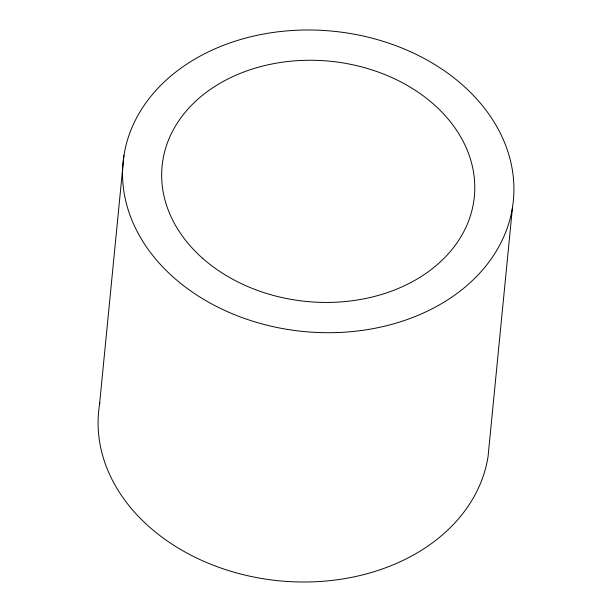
<?xml version="1.0" encoding="UTF-8"?>
<svg xmlns="http://www.w3.org/2000/svg" width="612" height="612" viewBox="0 0 612 612"><rect width="100%" height="100%" fill="white"/><g stroke="black" fill="none" stroke-linecap="round" stroke-linejoin="round"><path stroke-width="0.92" d="M99.504 404.723L123.945 155.425M512.496 207.277A196.077 150.866 5.6 0 1 200.682 297.531A196.077 150.866 5.6 0 1 241.488 39.244A196.077 150.866 5.6 0 1 512.496 207.277L488.055 456.575A196.077 150.866 5.6 0 1 269.02 579.61A196.077 150.866 5.6 0 1 99.81 402.887M202.809 258.471A156.863 120.694 5.6 0 0 467.545 223.632A156.863 120.694 5.6 0 0 284.312 61.942A156.863 120.694 5.6 0 0 202.809 258.471"/></g></svg>
